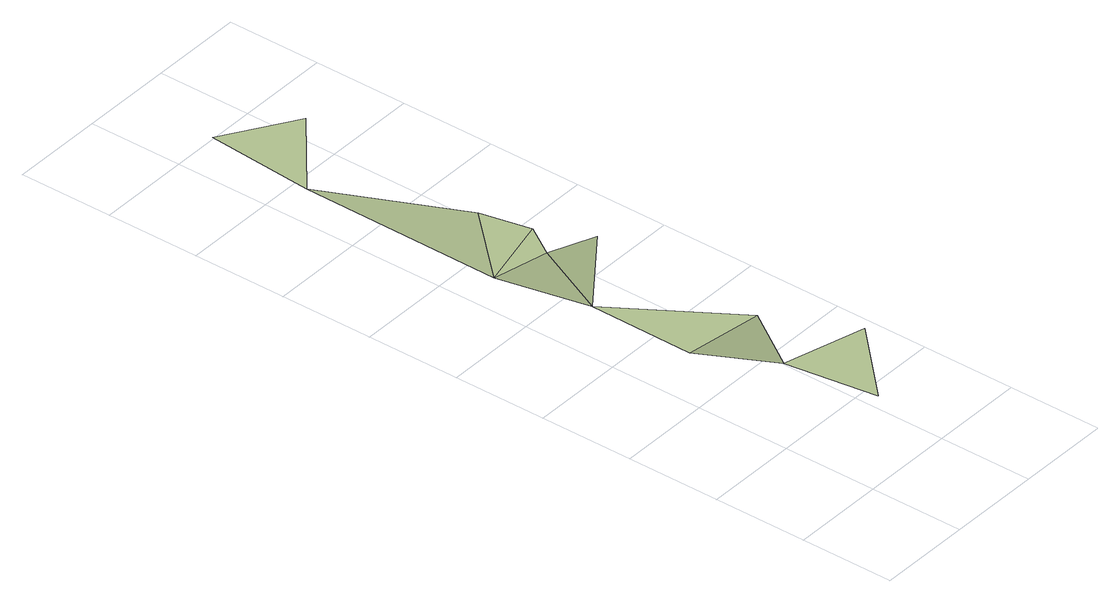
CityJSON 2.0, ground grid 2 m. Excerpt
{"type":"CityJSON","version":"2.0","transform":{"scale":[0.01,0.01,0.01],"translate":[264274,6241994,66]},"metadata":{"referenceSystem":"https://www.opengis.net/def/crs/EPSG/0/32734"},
"CityObjects":{
"terrain1":{"type":"TINRelief","geometry":[{"type":"CompositeSurface","lod":"1","boundaries":[[[0,1,2]],[[3,0,4]],[[4,5,3]],[[6,7,5]],[[6,5,8]],[[9,7,6]],[[7,9,10]],[[11,7,10]],[[12,11,13]]]}]}
},
"vertices":[
[74,263,130],[102,68,130],[248,216,130],[47,458,80],[213,435,80],[49,685,80],[170,886,40],[51,912,40],[223,812,80],[211,952,40],[189,1060,40],[86,1373,10],[104,1604,10],[254,1509,10]
]}
